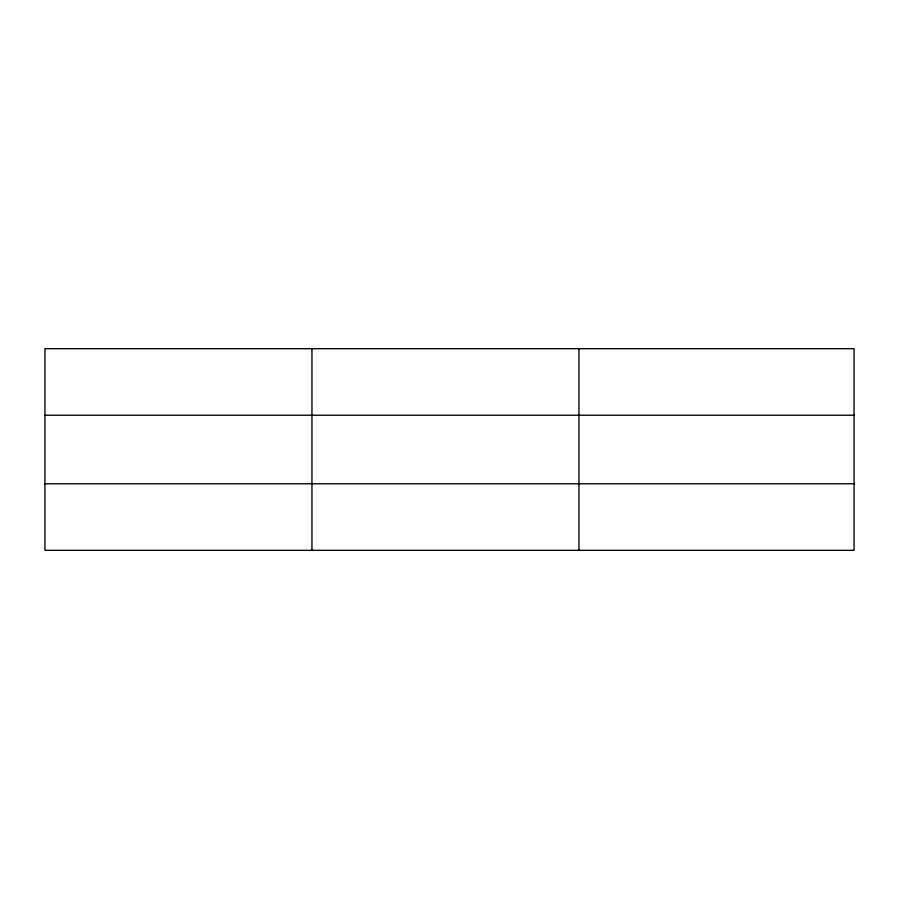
<?xml version="1.0" encoding="UTF-8"?>
<svg xmlns="http://www.w3.org/2000/svg" width="899" height="899" viewBox="0 0 899 899"><rect width="100%" height="100%" fill="white"/><g stroke="black" fill="none" stroke-linecap="round" stroke-linejoin="round"><path stroke-width="1.35" d="M311.953 348.688L311.953 550.312M578.956 348.688L578.956 550.312M854.05 415.226L854.05 348.688L44.95 348.688L44.95 550.312L854.05 550.312L854.05 415.226L44.95 415.226M44.95 483.774L854.05 483.774"/></g></svg>
